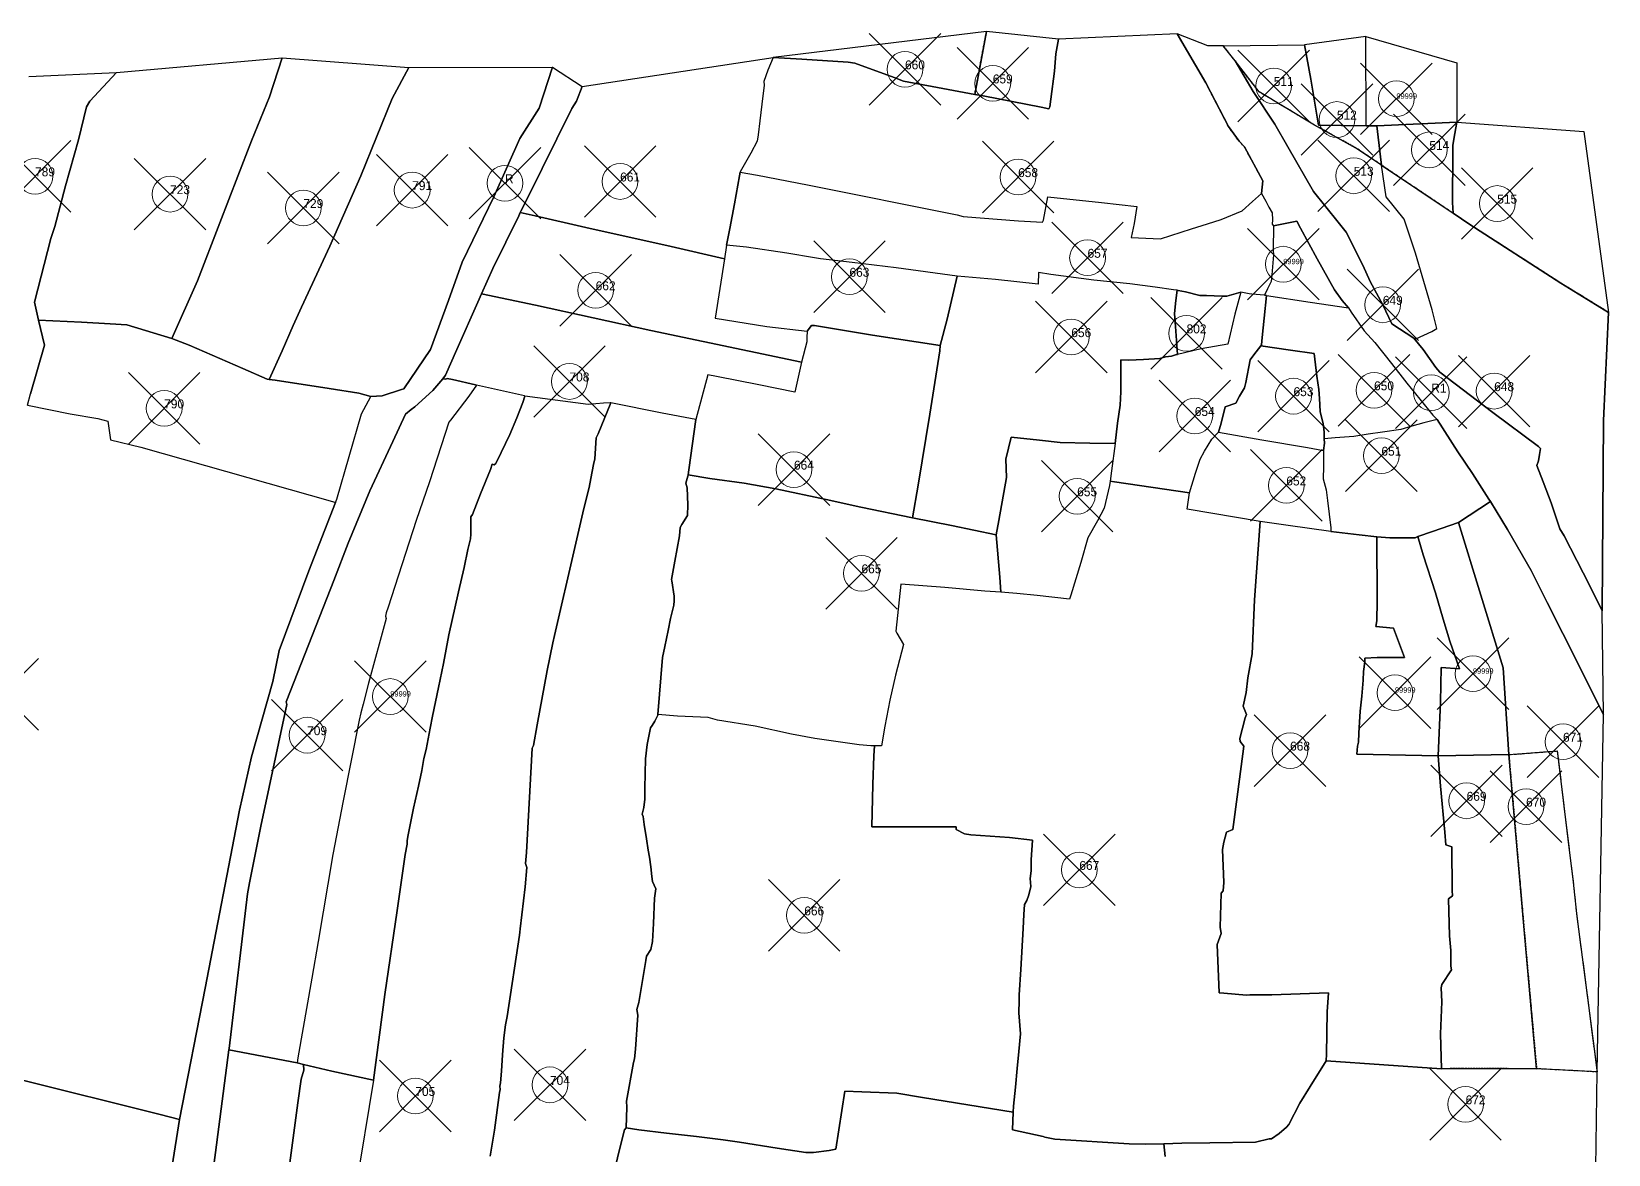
# Model space of a CAD drawing. Header units: millimetres. Extents: x -5 to 3014, y -2191 to 0.
# Drawn here: x 2572.8 to 3013.7, y -314 to 0 of the extents above; entities that cross this region are included whole.
import ezdxf

# ---------------------------------------------------------------- set-up
doc = ezdxf.new("R2010")
doc.units = ezdxf.units.MM
doc.header["$PDMODE"] = 35
doc.header["$PDSIZE"] = 10
doc.linetypes.add('DASHED', pattern=[0.75, 0.5, -0.25])
for name, color, linetype, lineweight in [('Poly_Survey_Bndry', 250, 'Continuous', 30), ('Poly_Village_Bndry', 250, 'Continuous', 30), ('Text_Survey_No', 250, 'Continuous', 0)]:
    doc.layers.add(name, color=color, linetype=linetype, lineweight=lineweight)
doc.styles.get("Standard").update_dxf_attribs({"font": 'SakalBharati.ttf'})

msp = doc.modelspace()

# ---------------------------------------------------------------- linework, layer by layer
at = {"layer": 'Poly_Survey_Bndry'}
for points in [[(2839.78, 0), (2780.12, -7.24), (2788.18, -7.69), (2801.12, -8.58), (2803.02, -8.85), (2814.01, -12.89), (2816.63, -13.91), (2826.11, -15.68), (2836.51, -17.58)], [(2836.51, -17.58), (2838.85, -18), (2855.06, -21.17), (2857.18, -21.6), (2857.54, -21.06), (2857.82, -18.94), (2858.81, -11.1), (2859.21, -6.22), (2859.91, -2.13), (2839.78, 0)], [(2917.09, -41.71), (2911.92, -32.21), (2910.43, -30.69), (2907.44, -26.52), (2901.16, -14.36), (2893.1, -0.61), (2859.91, -2.13), (2859.21, -6.22), (2858.81, -11.1), (2857.82, -18.94), (2857.54, -21.06), (2857.18, -21.6), (2855.06, -21.17), (2838.85, -18), (2836.51, -17.58), (2826.11, -15.68), (2816.63, -13.91), (2814.01, -12.89), (2803.02, -8.85), (2801.12, -8.58), (2788.18, -7.69), (2780.12, -7.24), (2778.69, -10.82), (2777.55, -13.99), (2777.62, -14.96), (2777.02, -20.35), (2776.44, -25.01), (2775.96, -28.87), (2775.69, -30.67), (2773.88, -34.02), (2770.9, -39.18), (2770.88, -39.34), (2775.75, -40.18), (2789.78, -42.85), (2831.6, -51.23), (2833.27, -51.7), (2848.72, -52.93), (2855.45, -53.28), (2855.73, -52.72), (2856.91, -46.19), (2871.94, -47.8), (2881.82, -48.93), (2881.09, -53.67), (2880.22, -57.55), (2888.42, -57.92), (2897.13, -55.14), (2901.62, -53.78), (2905.37, -52.56), (2911.31, -50.09), (2914.17, -47.51), (2916.66, -45.24)], [(2917.09, -41.71), (2916.66, -45.24), (2917.93, -47.43), (2918.74, -49.1), (2919.68, -50.66), (2919.72, -52.63), (2919.63, -53.89), (2920.02, -54.29), (2926.56, -52.98), (2927.59, -54.96), (2932.29, -63.53), (2937.11, -72.25), (2939.23, -75.17), (2940.99, -77.21), (2941.74, -78.47), (2945.35, -83.65), (2948.38, -86.95), (2953, -92.84), (2957.36, -98.29), (2964.59, -107.23), (2965.8, -108.51), (2971.58, -117.48), (2975.64, -123.6), (2980.22, -130.77), (2980.69, -131.43), (2985.48, -139.19), (2992.06, -150.72), (2996.57, -159.59), (3000.97, -168.32), (3012.27, -190.99), (3011.95, -161.97), (3008.4, -154.83), (3001.28, -141), (3000.1, -139.06), (2997.63, -131.74), (2995.41, -125.87), (2993.67, -121.32), (2994.13, -120.03), (2994.39, -118.21), (2994.66, -116.58), (2994.15, -116.05), (2981.38, -106.54), (2966.51, -95.26), (2965.46, -93.89), (2961.88, -88.86), (2959.27, -85.71), (2953.1, -81.76), (2950.59, -76.4), (2947.08, -69.84), (2945.05, -65.35), (2940.35, -56.13), (2938.12, -53.34), (2931.23, -44.7), (2924.04, -32.28), (2920.41, -25.86), (2914.33, -16.79), (2909.28, -8.19), (2906.01, -3.97), (2901.71, -4.03), (2893.1, -0.61), (2901.16, -14.36), (2907.44, -26.52), (2910.43, -30.69), (2911.92, -32.21)], [(2906.01, -3.97), (2928.72, -3.69), (2930.49, -13.27), (2932.64, -26.18), (2939.05, -26.29), (2945.93, -26.36), (2948.9, -26.39), (2949.93, -35.05), (2950.27, -37.39), (2943.1, -32.57), (2931.48, -26.13), (2916.02, -16.88), (2909.28, -8.19)], [(2945.93, -26.36), (2945.86, -1.37), (2928.72, -3.69), (2930.49, -13.27), (2932.64, -26.18), (2939.05, -26.29)], [(2945.86, -1.37), (2971.27, -8.72), (2971.27, -25.31), (2948.9, -26.39), (2945.93, -26.36)], [(2596.53, -11.45), (2642.85, -7.33), (2639.32, -18.27), (2634.3, -30.6), (2630.43, -40.39), (2625.42, -53.51), (2619.22, -69.71), (2612.01, -85.84), (2599.47, -82), (2594.74, -81.76), (2586.73, -81.27), (2574.77, -80.71), (2573.58, -75.66), (2578.22, -57.85), (2579.3, -54.52), (2582.32, -43.1), (2585.9, -30.31), (2588.14, -21.06), (2589.04, -19.45)], [(2642.85, -7.33), (2678.28, -10.04), (2673.64, -18.69), (2664.9, -40.33), (2656.15, -59.96), (2648.28, -77.05), (2645.91, -82.17), (2642.85, -89.28), (2639.2, -97.26), (2638.64, -97.17), (2631.86, -94.23), (2616.9, -87.72), (2612.01, -85.84), (2619.22, -69.71), (2625.42, -53.51), (2630.43, -40.39), (2634.3, -30.6), (2639.32, -18.27)], [(2780.12, -7.24), (2778.69, -10.82), (2777.55, -13.99), (2777.62, -14.96), (2777.02, -20.35), (2776.44, -25.01), (2775.96, -28.87), (2775.69, -30.67), (2773.88, -34.02), (2770.9, -39.18), (2770.88, -39.34), (2770.77, -40.37), (2769.31, -48.19), (2768, -55.08), (2767.11, -59.69), (2766.52, -63.54), (2751.61, -60.09), (2727.74, -54.83), (2713.61, -51.49), (2709.44, -50.59), (2709.61, -50.22), (2711.35, -46.74), (2723.89, -21.49), (2725.17, -19.46), (2726.76, -15.33)], [(2945.05, -65.35), (2947.08, -69.84), (2950.59, -76.4), (2953.1, -81.76), (2959.27, -85.71), (2959.83, -85.93), (2964.33, -83.84), (2965.72, -83.07), (2964.43, -77.77), (2959.75, -61.97), (2956.55, -52.45), (2951.56, -46.19), (2950.27, -37.39), (2943.1, -32.57), (2931.48, -26.13), (2916.02, -16.88), (2909.28, -8.19), (2914.33, -16.79), (2920.41, -25.86), (2924.04, -32.28), (2931.23, -44.7), (2938.12, -53.34), (2940.35, -56.13)], [(2667.66, -102.02), (2664.34, -101.06), (2656.02, -99.78), (2640.91, -97.51), (2639.2, -97.26), (2642.85, -89.28), (2645.91, -82.17), (2648.28, -77.05), (2656.15, -59.96), (2664.9, -40.33), (2673.64, -18.69), (2678.28, -10.04), (2718.48, -9.93), (2714.7, -21.44), (2709.35, -29.89), (2702.04, -46.24), (2693.2, -64.45), (2689.4, -75.24), (2684.33, -88.9), (2676.88, -99.94), (2676.26, -100.05), (2670.8, -101.85)], [(2971.27, -25.31), (2948.9, -26.39), (2949.93, -35.05), (2950.27, -37.39), (2970.23, -50.81), (2970.09, -47.81), (2970.16, -33.68), (2970.14, -31.78), (2970.72, -28.48)], [(2971.27, -25.31), (3006.84, -27.91), (3013.69, -78.51), (3000.36, -70.34), (2974.93, -53.97), (2970.23, -50.81), (2970.09, -47.81), (2970.16, -33.68), (2970.14, -31.78), (2970.72, -28.48)], [(2917.55, -73.71), (2914, -73.39), (2913.25, -73.35), (2910.89, -72.91), (2907.02, -73.96), (2905.63, -73.99), (2901.27, -73.83), (2899.48, -73.81), (2895.41, -72.8), (2893.42, -72.38), (2893.08, -72.34), (2892.09, -72.22), (2886.93, -71.46), (2879.84, -70.58), (2869.79, -69.47), (2857.77, -67.93), (2854.33, -67.35), (2854.22, -70.6), (2842.28, -69.37), (2831.62, -68.37), (2814.52, -66.06), (2802.22, -64.57), (2793.4, -63.54), (2791.7, -63.28), (2783.96, -61.99), (2772.66, -60.27), (2767.11, -59.69), (2768, -55.08), (2769.31, -48.19), (2770.77, -40.37), (2770.88, -39.34), (2775.75, -40.18), (2789.78, -42.85), (2831.6, -51.23), (2833.27, -51.7), (2848.72, -52.93), (2855.45, -53.28), (2855.73, -52.72), (2856.91, -46.19), (2871.94, -47.8), (2881.82, -48.93), (2881.09, -53.67), (2880.22, -57.55), (2888.42, -57.92), (2897.13, -55.14), (2901.62, -53.78), (2905.37, -52.56), (2911.31, -50.09), (2914.17, -47.51), (2916.66, -45.24), (2917.93, -47.43), (2918.74, -49.1), (2919.68, -50.66), (2919.72, -52.63), (2919.63, -53.89), (2920.02, -54.29), (2919.93, -61.15), (2920.07, -62.47), (2919.53, -68.01), (2919.4, -69.93), (2918.37, -71.92)], [(3011.95, -161.97), (3008.4, -154.83), (3001.28, -141), (3000.1, -139.06), (2997.63, -131.74), (2995.41, -125.87), (2993.67, -121.32), (2994.13, -120.03), (2994.39, -118.21), (2994.66, -116.58), (2994.15, -116.05), (2981.38, -106.54), (2966.51, -95.26), (2965.46, -93.89), (2961.88, -88.86), (2959.27, -85.71), (2959.83, -85.93), (2964.33, -83.84), (2965.72, -83.07), (2964.43, -77.77), (2959.75, -61.97), (2956.55, -52.45), (2951.56, -46.19), (2950.27, -37.39), (2970.23, -50.81), (2974.93, -53.97), (3000.36, -70.34), (3013.69, -78.51), (3012.31, -108.75)], [(2766.52, -63.54), (2763.96, -80.11), (2778.36, -82.5), (2789.68, -83.74), (2789.54, -85.56), (2789.52, -86.71), (2788.09, -92.44), (2745.93, -83.56), (2713.73, -76.52), (2698.59, -73.32), (2701.8, -66.24), (2709.01, -51.53), (2709.44, -50.59), (2713.61, -51.49), (2727.74, -54.83), (2751.61, -60.09)], [(2920.02, -54.29), (2919.93, -61.15), (2920.07, -62.47), (2919.53, -68.01), (2919.4, -69.93), (2918.37, -71.92), (2917.55, -73.71), (2918.06, -73.78), (2930.27, -75.63), (2940.99, -77.21), (2939.23, -75.17), (2937.11, -72.25), (2932.29, -63.53), (2927.59, -54.96), (2926.56, -52.98)], [(2826.86, -87.82), (2828.83, -80.43), (2831.62, -68.37), (2814.52, -66.06), (2802.22, -64.57), (2793.4, -63.54), (2791.7, -63.28), (2783.96, -61.99), (2772.66, -60.27), (2767.11, -59.69), (2766.52, -63.54), (2763.96, -80.11), (2778.36, -82.5), (2789.68, -83.74), (2790.83, -82.23), (2791.67, -82.22), (2807.89, -84.93)], [(2842.5, -140.68), (2843.22, -136.73), (2845.41, -124.64), (2845.19, -119.54), (2846.73, -113.43), (2854.63, -114.23), (2860.35, -114.94), (2868.66, -115.08), (2875.81, -115.2), (2876.42, -109.51), (2877.21, -104.48), (2877.34, -100.7), (2877.34, -91.76), (2879.63, -91.87), (2883.66, -91.68), (2888.23, -91.42), (2889.87, -90.96), (2891.53, -90.72), (2892.92, -90.32), (2893.16, -90.26), (2892.64, -82.51), (2892.32, -78.86), (2892.74, -75.19), (2893.08, -72.34), (2892.09, -72.22), (2886.93, -71.46), (2879.84, -70.58), (2869.79, -69.47), (2857.77, -67.93), (2854.33, -67.35), (2854.22, -70.6), (2842.28, -69.37), (2831.62, -68.37), (2828.83, -80.43), (2826.86, -87.82), (2826.71, -89.29), (2823.97, -107), (2820.65, -126.86), (2819.11, -136), (2829.99, -138.07)], [(2734.71, -103.81), (2734.54, -103.77), (2732.66, -103.88), (2728.43, -104.27), (2710.73, -101.9), (2710.58, -101.88), (2697.21, -98.87), (2696.95, -98.82), (2690.53, -97.31), (2689.03, -97.03), (2688.62, -97.15), (2687.78, -97.07), (2688.56, -96.03), (2691.67, -88.9), (2697.53, -75.67), (2698.59, -73.32), (2713.73, -76.52), (2745.93, -83.56), (2788.09, -92.44), (2786.19, -100.87), (2776.09, -98.74), (2764.28, -96.42), (2761.87, -95.95), (2758.56, -108.45), (2749.14, -106.74)], [(2916.51, -87.86), (2916.72, -87.61), (2916.86, -85.51), (2917.39, -80.09), (2918.06, -73.78), (2917.55, -73.71), (2914, -73.39), (2913.25, -73.35), (2910.89, -72.91), (2909.2, -79.04), (2907.3, -87.41), (2899.83, -88.72), (2893.16, -90.26), (2892.92, -90.32), (2891.53, -90.72), (2889.87, -90.96), (2888.23, -91.42), (2883.66, -91.68), (2879.63, -91.87), (2877.34, -91.76), (2877.34, -100.7), (2877.21, -104.48), (2876.42, -109.51), (2875.81, -115.2), (2874.78, -122.84), (2874.36, -125.71), (2875.62, -125.89), (2896.55, -128.94), (2898.2, -123.44), (2899.53, -119.53), (2900.77, -117.3), (2902.82, -113.96), (2904.62, -112.05), (2905.38, -109.45), (2906.56, -104.91), (2909.49, -103.87), (2910.56, -101.95), (2911.91, -99.59), (2912.3, -98.12), (2913.52, -91.78), (2914.53, -90.39)], [(2893.08, -72.34), (2893.42, -72.38), (2895.41, -72.8), (2899.48, -73.81), (2901.27, -73.83), (2905.63, -73.99), (2907.02, -73.96), (2910.89, -72.91), (2909.2, -79.04), (2907.3, -87.41), (2899.83, -88.72), (2893.16, -90.26), (2892.64, -82.51), (2892.32, -78.86), (2892.74, -75.19)], [(2965.8, -108.51), (2962.08, -109.39), (2958.7, -110.3), (2955.66, -111.28), (2950.52, -111.98), (2946.54, -112.61), (2942.5, -113.21), (2937.28, -113.61), (2934.23, -113.87), (2934.18, -111.99), (2933.93, -109.54), (2933.42, -107.81), (2933.05, -106.21), (2932.87, -102.64), (2932.73, -100.04), (2932.12, -96.31), (2931.4, -89.97), (2924.81, -89.06), (2916.51, -87.86), (2916.72, -87.61), (2916.86, -85.51), (2917.39, -80.09), (2918.06, -73.78), (2930.27, -75.63), (2940.99, -77.21), (2941.74, -78.47), (2945.35, -83.65), (2948.38, -86.95), (2953, -92.84), (2957.36, -98.29), (2964.59, -107.23)], [(2819.11, -136), (2820.65, -126.86), (2823.97, -107), (2826.71, -89.29), (2826.86, -87.82), (2807.89, -84.93), (2791.67, -82.22), (2790.83, -82.23), (2789.68, -83.74), (2789.54, -85.56), (2789.52, -86.71), (2788.09, -92.44), (2786.19, -100.87), (2776.09, -98.74), (2764.28, -96.42), (2761.87, -95.95), (2758.56, -108.45), (2756.55, -122.5), (2756.37, -123.91), (2762.43, -124.96), (2772.03, -126.26), (2780.87, -127.86), (2794.94, -130.8), (2804.67, -132.96)], [(2934.23, -113.87), (2934.18, -111.99), (2933.93, -109.54), (2933.42, -107.81), (2933.05, -106.21), (2932.87, -102.64), (2932.73, -100.04), (2932.12, -96.31), (2931.4, -89.97), (2924.81, -89.06), (2916.51, -87.86), (2914.53, -90.39), (2913.52, -91.78), (2912.3, -98.12), (2911.91, -99.59), (2910.56, -101.95), (2909.49, -103.87), (2906.56, -104.91), (2905.38, -109.45), (2904.62, -112.05), (2916.81, -114.13), (2929.52, -116.28), (2934, -117.13), (2934.26, -115.05)], [(2697.21, -98.87), (2695.03, -101.97), (2689.89, -108.69), (2689.49, -109.23), (2684.03, -125.88), (2680.34, -136.72), (2674.39, -155.17), (2672.53, -160.94), (2671.93, -162.55), (2671.74, -163.43), (2671.97, -164.14), (2667.04, -182.19), (2665.47, -188.04), (2664.88, -190.51), (2664.38, -192.52), (2659.91, -215.09), (2657.07, -230.1), (2652.91, -254.42), (2651.16, -264.69), (2647.26, -286.96), (2647.01, -288.34), (2627.99, -284.71), (2628.04, -284.35), (2633.15, -241.13), (2633.69, -238.03), (2636.89, -222.16), (2644.19, -188.13), (2643.94, -187.37), (2648.24, -176.49), (2657.31, -153.51), (2661.29, -143.03), (2667.33, -128.44), (2673.77, -114.61), (2677.31, -106.94), (2678.95, -105.66), (2679.96, -104.92), (2684.95, -100.38), (2687.78, -97.07), (2688.62, -97.15), (2689.03, -97.03), (2690.53, -97.31), (2696.95, -98.82)], [(2648.82, -288.77), (2656.72, -290.65), (2668.41, -293.2), (2671.59, -269.2), (2674.97, -245.73), (2677.25, -230.13), (2677.77, -227.23), (2677.8, -226.13), (2678.13, -224.62), (2679.54, -217.15), (2681, -211.01), (2681.89, -206.59), (2682.46, -203.29), (2683.13, -200.7), (2684.24, -194.78), (2684.92, -191.37), (2686.59, -183.39), (2687.96, -176.69), (2689.48, -168.63), (2692.17, -156.61), (2693.74, -149.82), (2694.79, -144.77), (2695.51, -141.87), (2695.62, -140.56), (2695.61, -135.69), (2696.11, -135.02), (2698.34, -129.28), (2701.09, -122.44), (2701.54, -120.97), (2702.1, -121.15), (2702.61, -120.76), (2704.11, -117.65), (2706.51, -112.69), (2708.44, -107.96), (2710.11, -103.76), (2710.73, -101.9), (2710.58, -101.88), (2697.21, -98.87), (2695.03, -101.97), (2689.89, -108.69), (2689.49, -109.23), (2684.03, -125.88), (2680.34, -136.72), (2674.39, -155.17), (2672.53, -160.94), (2671.93, -162.55), (2671.74, -163.43), (2671.97, -164.14), (2667.04, -182.19), (2665.47, -188.04), (2664.88, -190.51), (2664.38, -192.52), (2659.91, -215.09), (2657.07, -230.1), (2652.91, -254.42), (2651.16, -264.69), (2647.26, -286.96), (2647.01, -288.34)], [(2934.23, -113.87), (2934.26, -115.05), (2934, -117.13), (2934.05, -121.62), (2933.95, -125.02), (2934.72, -128.11), (2935.13, -131.11), (2936.03, -138.78), (2936.11, -139.77), (2944, -140.7), (2948.92, -141.31), (2952.6, -141.53), (2959.68, -141.55), (2960.43, -141.2), (2964.47, -139.81), (2971.77, -137.28), (2980.69, -131.43), (2980.22, -130.77), (2975.64, -123.6), (2971.58, -117.48), (2965.8, -108.51), (2962.08, -109.39), (2958.7, -110.3), (2955.66, -111.28), (2950.52, -111.98), (2946.54, -112.61), (2942.5, -113.21), (2937.28, -113.61)], [(2842.5, -140.68), (2843.22, -136.73), (2845.41, -124.64), (2845.19, -119.54), (2846.73, -113.43), (2854.63, -114.23), (2860.35, -114.94), (2868.66, -115.08), (2875.81, -115.2), (2874.78, -122.84), (2874.36, -125.71), (2874.19, -126.95), (2872.71, -133.3), (2870.79, -136.79), (2868.17, -141.55), (2866.16, -148.48), (2863.4, -157.61), (2863.03, -158.69), (2853.93, -157.69), (2848.31, -157.15), (2843.81, -156.78), (2843.56, -152.53)], [(2904.62, -112.05), (2916.81, -114.13), (2929.52, -116.28), (2934, -117.13), (2934.05, -121.62), (2933.95, -125.02), (2934.72, -128.11), (2935.13, -131.11), (2936.03, -138.78), (2936.11, -139.77), (2924.14, -138.06), (2916.33, -136.95), (2895.93, -133.51), (2896.55, -128.94), (2898.2, -123.44), (2899.53, -119.53), (2900.77, -117.3), (2902.82, -113.96)], [(2819.11, -136), (2829.99, -138.07), (2842.5, -140.68), (2843.56, -152.53), (2843.81, -156.78), (2839.31, -156.42), (2828.11, -155.45), (2815.8, -154.48), (2814.44, -167.62), (2814.72, -168.24), (2816.57, -171.34), (2814.32, -179.91), (2812.8, -186.97), (2811.35, -194.22), (2810.42, -199.71), (2808.52, -199.69), (2807.47, -199.67), (2804.2, -199.39), (2791.76, -197.66), (2785.23, -196.42), (2775.08, -194.17), (2764.59, -192.49), (2761.99, -191.83), (2753.39, -191.4), (2747.94, -190.99), (2749.16, -175.05), (2749.83, -171.9), (2750.76, -167.46), (2751.48, -164.07), (2752.39, -160.4), (2752.5, -159.14), (2752.42, -157.88), (2751.84, -153.58), (2751.69, -153.18), (2752.62, -148.06), (2753.96, -140.98), (2754.13, -138.66), (2754.62, -137.84), (2756.15, -135.29), (2756.3, -132.32), (2756.1, -127.56), (2755.71, -126.24), (2756.31, -124.35), (2756.37, -123.91), (2762.43, -124.96), (2772.03, -126.26), (2780.87, -127.86), (2794.94, -130.8), (2804.67, -132.96)], [(2889.34, -310.95), (2894.44, -310.81), (2902.24, -310.71), (2915.03, -310.49), (2918.85, -309.56), (2919.46, -309.56), (2921.58, -308.1), (2923.7, -306.31), (2924.32, -305.59), (2927.43, -299.57), (2930.33, -294.92), (2934.73, -287.78), (2934.87, -285.91), (2935.07, -274.11), (2935.41, -268.74), (2919.58, -269.35), (2913.39, -269.35), (2912.48, -269.46), (2906.15, -268.83), (2904.85, -268.78), (2904.3, -255.23), (2905.38, -252.15), (2905.12, -250.44), (2905.44, -240.93), (2905.99, -240.24), (2906.18, -237.92), (2905.75, -228.7), (2906.18, -226.6), (2906.91, -223.88), (2908.7, -223.12), (2910.02, -212.55), (2911.71, -199.77), (2910.69, -198.54), (2910.59, -197.69), (2912.09, -191.85), (2912.51, -190.94), (2911.52, -188.66), (2912.36, -184.81), (2912.88, -180.72), (2914.09, -173.97), (2914.74, -158.89), (2916.33, -136.95), (2895.93, -133.51), (2896.55, -128.94), (2875.62, -125.89), (2874.36, -125.71), (2874.19, -126.95), (2872.71, -133.3), (2870.79, -136.79), (2868.17, -141.55), (2866.16, -148.48), (2863.4, -157.61), (2863.03, -158.69), (2853.93, -157.69), (2848.31, -157.15), (2843.81, -156.78), (2839.31, -156.42), (2828.11, -155.45), (2815.8, -154.48), (2814.44, -167.62), (2814.72, -168.24), (2816.57, -171.34), (2814.32, -179.91), (2812.8, -186.97), (2811.35, -194.22), (2810.42, -199.71), (2808.52, -199.69), (2808.33, -202.47), (2808.03, -210.52), (2807.74, -222.39), (2822.33, -222.37), (2831.34, -222.36), (2831.3, -223.14), (2833.68, -224.35), (2835.39, -224.57), (2846.25, -225.33), (2852.65, -226.04), (2852.27, -231.58), (2852.27, -234.61), (2851.99, -236.76), (2852.17, -239.06), (2851.61, -241.39), (2851.06, -242.95), (2850.38, -244.07), (2850.25, -246.84), (2850.01, -250.81), (2849.41, -262.25), (2848.91, -269.36), (2848.95, -270.87), (2848.82, -274.32), (2849.26, -280.24), (2848.83, -285.14), (2848.36, -289.91), (2847.89, -295.15), (2847.32, -300.42), (2847.27, -302.09), (2847.05, -307.03), (2855.63, -308.95), (2856.11, -309.11), (2858.94, -309.7), (2879.66, -310.97), (2884.23, -311.08)], [(2980.69, -131.43), (2971.77, -137.28), (2984.27, -177.88), (2985.85, -202.17), (2999.37, -201.13), (3002.73, -228.9), (3003.75, -236.98), (3004.84, -247.38), (3007.85, -270.16), (3010.49, -290.87), (3012.27, -190.99), (3000.97, -168.32), (2996.57, -159.59), (2992.06, -150.72), (2985.48, -139.19)], [(2967, -290.01), (2966.69, -280.24), (2967.07, -271.29), (2966.96, -267.34), (2967.12, -266.4), (2969.77, -262.35), (2969.61, -261.34), (2969.59, -256.92), (2969.22, -252.8), (2968.95, -242.47), (2970.1, -241.6), (2970.01, -240.19), (2969.86, -227.98), (2968.25, -227.36), (2967.94, -223.81), (2966.76, -211.02), (2966.1, -202.48), (2943.37, -202.01), (2943.49, -199.81), (2943.8, -198.65), (2943.94, -196.12), (2944.29, -189.99), (2944.7, -185.83), (2945.08, -181.34), (2945.19, -178.93), (2945.59, -176.19), (2945.55, -175.23), (2948.99, -175.04), (2956.7, -175.02), (2953.55, -166.85), (2948.66, -166.34), (2948.91, -164.74), (2949.06, -159.26), (2948.92, -141.31), (2944, -140.7), (2936.11, -139.77), (2924.14, -138.06), (2916.33, -136.95), (2914.74, -158.89), (2914.09, -173.97), (2912.88, -180.72), (2912.36, -184.81), (2911.52, -188.66), (2912.51, -190.94), (2912.09, -191.85), (2910.59, -197.69), (2910.69, -198.54), (2911.71, -199.77), (2910.02, -212.55), (2908.7, -223.12), (2906.91, -223.88), (2906.18, -226.6), (2905.75, -228.7), (2906.18, -237.92), (2905.99, -240.24), (2905.44, -240.93), (2905.12, -250.44), (2905.38, -252.15), (2904.3, -255.23), (2904.85, -268.78), (2906.15, -268.83), (2912.48, -269.46), (2913.39, -269.35), (2919.58, -269.35), (2935.41, -268.74), (2935.07, -274.11), (2934.87, -285.91), (2934.73, -287.78)], [(2985.85, -202.17), (2984.27, -177.88), (2971.77, -137.28), (2964.47, -139.81), (2960.43, -141.2), (2961.84, -146.29), (2965.3, -156.95), (2967.45, -164.3), (2969.31, -170.42), (2972.03, -178.2), (2966.95, -177.81), (2966.72, -187.48), (2966.1, -202.48)], [(2948.92, -141.31), (2949.06, -159.26), (2948.91, -164.74), (2948.66, -166.34), (2953.55, -166.85), (2956.7, -175.02), (2948.99, -175.04), (2945.55, -175.23), (2945.59, -176.19), (2945.19, -178.93), (2945.08, -181.34), (2944.7, -185.83), (2944.29, -189.99), (2943.94, -196.12), (2943.8, -198.65), (2943.49, -199.81), (2943.37, -202.01), (2966.1, -202.48), (2966.72, -187.48), (2966.95, -177.81), (2972.03, -178.2), (2969.31, -170.42), (2967.45, -164.3), (2965.3, -156.95), (2961.84, -146.29), (2960.43, -141.2), (2959.68, -141.55), (2952.6, -141.53)], [(2847.27, -302.09), (2847.32, -300.42), (2847.89, -295.15), (2848.36, -289.91), (2848.83, -285.14), (2849.26, -280.24), (2848.82, -274.32), (2848.95, -270.87), (2848.91, -269.36), (2849.41, -262.25), (2850.01, -250.81), (2850.25, -246.84), (2850.38, -244.07), (2851.06, -242.95), (2851.61, -241.39), (2852.17, -239.06), (2851.99, -236.76), (2852.27, -234.61), (2852.27, -231.58), (2852.65, -226.04), (2846.25, -225.33), (2835.39, -224.57), (2833.68, -224.35), (2831.3, -223.14), (2831.34, -222.36), (2822.33, -222.37), (2807.74, -222.39), (2808.03, -210.52), (2808.33, -202.47), (2808.52, -199.69), (2807.47, -199.67), (2804.2, -199.39), (2791.76, -197.66), (2785.23, -196.42), (2775.08, -194.17), (2764.59, -192.49), (2761.99, -191.83), (2753.39, -191.4), (2747.94, -190.99), (2747.94, -191.1), (2747.05, -192.77), (2746.33, -194.04), (2745.85, -194.71), (2744.94, -199.33), (2744.42, -203.3), (2744.29, -211.52), (2744.23, -214.64), (2744, -216.93), (2743.48, -218.82), (2743.78, -219.47), (2744.08, -221.68), (2744.7, -225.68), (2745.22, -228.92), (2745.55, -230.79), (2745.94, -233.53), (2746.26, -236.25), (2746.37, -237.68), (2747.29, -239.67), (2746.98, -242.34), (2746.69, -249.34), (2746.44, -254.43), (2745.93, -256.67), (2744.71, -258.52), (2744.51, -259.72), (2743.43, -266.42), (2742.57, -271.43), (2742.04, -273.46), (2742.26, -275.05), (2741.65, -284.52), (2741.35, -287.26), (2741.06, -288.28), (2739.17, -299.08), (2739.21, -300.74), (2739.02, -306.47), (2742.54, -307.04), (2750.35, -308), (2758.71, -308.9), (2766.16, -309.82), (2770.73, -310.52), (2781.26, -312.16), (2789.31, -313.43), (2791.43, -313.36), (2795.78, -312.87), (2797.64, -312.5), (2800.17, -296.24), (2804.98, -296.41), (2814.7, -296.78), (2821.91, -298.05), (2834.59, -300.08)], [(2967, -290.01), (2972.95, -289.89), (2993.61, -290.01), (2990.32, -253.29), (2985.85, -202.17), (2966.1, -202.48), (2966.76, -211.02), (2967.94, -223.81), (2968.25, -227.36), (2969.86, -227.98), (2970.01, -240.19), (2970.1, -241.6), (2968.95, -242.47), (2969.22, -252.8), (2969.59, -256.92), (2969.61, -261.34), (2969.77, -262.35), (2967.12, -266.4), (2966.96, -267.34), (2967.07, -271.29), (2966.69, -280.24)], [(2985.85, -202.17), (2999.37, -201.13), (3002.73, -228.9), (3003.75, -236.98), (3004.84, -247.38), (3007.85, -270.16), (3010.49, -290.87), (2994, -290.01), (2993.61, -290.01), (2990.32, -253.29)], [(2647.01, -288.34), (2648.82, -288.77), (2648.88, -290.35), (2648.2, -292.87), (2647.27, -299.51), (2630.78, -423.42), (2628.31, -450.06), (2627.21, -484.49), (2627.03, -490.2), (2626.87, -492.73), (2628.75, -515.97), (2629.92, -531.27), (2617.16, -546.64), (2608.5, -537.27), (2606.06, -533.86), (2595.04, -515.66), (2596.29, -505.95), (2600.92, -470.03), (2604.58, -441.6), (2615.92, -368.18), (2621.31, -335.35), (2624.18, -313.44), (2627.99, -284.71)], [(2581.14, -546.3), (2538.49, -536.56), (2541.29, -518.02), (2552.8, -445.21), (2540.01, -442.01), (2550.34, -389.58), (2569.11, -292.88), (2608.73, -302.82), (2614.13, -304.16), (2601.53, -383.7), (2596.18, -420.81), (2595.39, -428.45), (2592.12, -456.93), (2589.77, -479.03), (2586.15, -498.57), (2584.81, -506.86), (2579.41, -527.88), (2579.82, -530.98)]]:
    msp.add_lwpolyline(points, close=True, dxfattribs=at)
at = {"layer": 'Poly_Survey_Bndry', "linetype": 'DASHED'}
for points in [[(2836.51, -17.58), (2839.78, 0)], [(2917.09, -41.71), (2911.92, -32.21), (2910.43, -30.69), (2907.44, -26.52), (2901.16, -14.36), (2893.1, -0.61)], [(2909.28, -8.19), (2906.01, -3.97)], [(2950.27, -37.39), (2943.1, -32.57), (2931.48, -26.13), (2916.02, -16.88), (2909.28, -8.19)], [(2970.23, -50.81), (2950.27, -37.39)], [(3013.69, -78.51), (3000.36, -70.34), (2974.93, -53.97), (2970.23, -50.81)], [(2985.85, -202.17), (2999.37, -201.13), (3002.73, -228.9), (3003.75, -236.98), (3004.84, -247.38), (3007.85, -270.16), (3010.49, -290.87)], [(2985.85, -202.17), (2990.32, -253.29), (2993.61, -290.01)], [(2993.61, -290.01), (2972.95, -289.89), (2967, -290.01)], [(3010.49, -290.87), (2994, -290.01), (2993.61, -290.01)]]:
    msp.add_lwpolyline(points, dxfattribs=at)
at = {"layer": 'Poly_Survey_Bndry'}
for points in [[(2836.51, -17.58), (2838.85, -18), (2855.06, -21.17), (2857.18, -21.6), (2857.54, -21.06), (2857.82, -18.94), (2858.81, -11.1), (2859.21, -6.22), (2859.91, -2.13)], [(2945.93, -26.36), (2939.05, -26.29), (2932.64, -26.18), (2930.49, -13.27), (2928.72, -3.69)], [(2945.93, -26.36), (2945.86, -1.37)], [(2612.01, -85.84), (2619.22, -69.71), (2625.42, -53.51), (2630.43, -40.39), (2634.3, -30.6), (2639.32, -18.27), (2642.85, -7.33)], [(2780.12, -7.24), (2778.69, -10.82), (2777.55, -13.99), (2777.62, -14.96), (2777.02, -20.35), (2776.44, -25.01), (2775.96, -28.87), (2775.69, -30.67), (2773.88, -34.02), (2770.9, -39.18), (2770.88, -39.34)], [(2780.12, -7.24), (2788.18, -7.69), (2801.12, -8.58), (2803.02, -8.85), (2814.01, -12.89), (2816.63, -13.91), (2826.11, -15.68), (2836.51, -17.58)], [(2571.98, -12.53), (2596.53, -11.45), (2589.04, -19.45), (2588.14, -21.06), (2585.9, -30.31), (2582.32, -43.1), (2579.3, -54.52), (2578.22, -57.85), (2573.58, -75.66), (2574.77, -80.71), (2576.4, -87.67), (2572.52, -101.3)], [(2574.77, -80.71), (2573.58, -75.66), (2578.22, -57.85), (2579.3, -54.52), (2582.32, -43.1), (2585.9, -30.31), (2588.14, -21.06), (2589.04, -19.45), (2596.53, -11.45)], [(2601.53, -383.7), (2614.13, -304.16), (2621.31, -267.43), (2630.97, -217.69), (2634.32, -202.75), (2640.27, -181.68), (2642.05, -173.02), (2650.33, -150.81), (2657.78, -131.7), (2658.14, -130.77), (2665.07, -106.9), (2667.66, -102.02), (2670.8, -101.85), (2676.26, -100.05), (2676.88, -99.94), (2684.33, -88.9), (2689.4, -75.24), (2693.2, -64.45), (2702.04, -46.24), (2709.35, -29.89), (2714.7, -21.44), (2718.48, -9.93), (2726.76, -15.33), (2725.17, -19.46), (2723.89, -21.49), (2711.35, -46.74), (2709.61, -50.22), (2709.44, -50.59), (2709.01, -51.53), (2701.8, -66.24), (2698.59, -73.32), (2697.53, -75.67), (2691.67, -88.9), (2688.56, -96.03), (2687.78, -97.07), (2684.95, -100.38), (2679.96, -104.92), (2678.95, -105.66), (2677.31, -106.94), (2673.77, -114.61), (2667.33, -128.44), (2661.29, -143.03), (2657.31, -153.51), (2648.24, -176.49), (2643.94, -187.37), (2644.19, -188.13), (2636.89, -222.16), (2633.69, -238.03), (2633.15, -241.13), (2628.04, -284.35), (2627.99, -284.71), (2624.18, -313.44), (2621.31, -335.35)], [(2639.2, -97.26), (2642.85, -89.28), (2645.91, -82.17), (2648.28, -77.05), (2656.15, -59.96), (2664.9, -40.33), (2673.64, -18.69), (2678.28, -10.04)], [(2667.66, -102.02), (2670.8, -101.85), (2676.26, -100.05), (2676.88, -99.94), (2684.33, -88.9), (2689.4, -75.24), (2693.2, -64.45), (2702.04, -46.24), (2709.35, -29.89), (2714.7, -21.44), (2718.48, -9.93)], [(2726.76, -15.33), (2725.17, -19.46), (2723.89, -21.49), (2711.35, -46.74), (2709.61, -50.22), (2709.44, -50.59)], [(2948.9, -26.39), (2945.93, -26.36)], [(2948.9, -26.39), (2971.27, -25.31)], [(2950.27, -37.39), (2949.93, -35.05), (2948.9, -26.39)], [(2971.27, -25.31), (2970.72, -28.48), (2970.14, -31.78), (2970.16, -33.68), (2970.09, -47.81), (2970.23, -50.81)], [(2770.88, -39.34), (2770.77, -40.37), (2769.31, -48.19), (2768, -55.08), (2767.11, -59.69)], [(2770.88, -39.34), (2775.75, -40.18), (2789.78, -42.85), (2831.6, -51.23), (2833.27, -51.7), (2848.72, -52.93), (2855.45, -53.28), (2855.73, -52.72), (2856.91, -46.19), (2871.94, -47.8), (2881.82, -48.93), (2881.09, -53.67), (2880.22, -57.55), (2888.42, -57.92), (2897.13, -55.14), (2901.62, -53.78), (2905.37, -52.56), (2911.31, -50.09), (2914.17, -47.51), (2916.66, -45.24)], [(2959.27, -85.71), (2959.83, -85.93), (2964.33, -83.84), (2965.72, -83.07), (2964.43, -77.77), (2959.75, -61.97), (2956.55, -52.45), (2951.56, -46.19), (2950.27, -37.39)], [(2916.66, -45.24), (2917.09, -41.71)], [(2916.66, -45.24), (2917.93, -47.43), (2918.74, -49.1), (2919.68, -50.66), (2919.72, -52.63), (2919.63, -53.89), (2920.02, -54.29)], [(2709.44, -50.59), (2709.01, -51.53), (2701.8, -66.24), (2698.59, -73.32)], [(2709.44, -50.59), (2713.61, -51.49), (2727.74, -54.83), (2751.61, -60.09), (2766.52, -63.54)], [(2920.02, -54.29), (2919.93, -61.15), (2920.07, -62.47), (2919.53, -68.01), (2919.4, -69.93), (2918.37, -71.92), (2917.55, -73.71)], [(2940.99, -77.21), (2939.23, -75.17), (2937.11, -72.25), (2932.29, -63.53), (2927.59, -54.96), (2926.56, -52.98), (2920.02, -54.29)], [(2767.11, -59.69), (2766.52, -63.54)], [(2831.62, -68.37), (2814.52, -66.06), (2802.22, -64.57), (2793.4, -63.54), (2791.7, -63.28), (2783.96, -61.99), (2772.66, -60.27), (2767.11, -59.69)], [(2766.52, -63.54), (2763.96, -80.11), (2778.36, -82.5), (2789.68, -83.74)], [(2945.05, -65.35), (2947.08, -69.84), (2950.59, -76.4), (2953.1, -81.76), (2959.27, -85.71)], [(2831.62, -68.37), (2828.83, -80.43), (2826.86, -87.82)], [(2893.08, -72.34), (2892.09, -72.22), (2886.93, -71.46), (2879.84, -70.58), (2869.79, -69.47), (2857.77, -67.93), (2854.33, -67.35), (2854.22, -70.6), (2842.28, -69.37), (2831.62, -68.37)], [(2698.59, -73.32), (2697.53, -75.67), (2691.67, -88.9), (2688.56, -96.03), (2687.78, -97.07)], [(2698.59, -73.32), (2713.73, -76.52), (2745.93, -83.56), (2788.09, -92.44)], [(2893.08, -72.34), (2892.74, -75.19), (2892.32, -78.86), (2892.64, -82.51), (2893.16, -90.26)], [(2910.89, -72.91), (2907.02, -73.96), (2905.63, -73.99), (2901.27, -73.83), (2899.48, -73.81), (2895.41, -72.8), (2893.42, -72.38), (2893.08, -72.34)], [(2910.89, -72.91), (2909.2, -79.04), (2907.3, -87.41), (2899.83, -88.72), (2893.16, -90.26)], [(2917.55, -73.71), (2914, -73.39), (2913.25, -73.35), (2910.89, -72.91)], [(2918.06, -73.78), (2917.39, -80.09), (2916.86, -85.51), (2916.72, -87.61), (2916.51, -87.86)], [(2917.55, -73.71), (2918.06, -73.78)], [(2918.06, -73.78), (2930.27, -75.63)], [(2930.27, -75.63), (2940.99, -77.21)], [(2940.99, -77.21), (2941.74, -78.47), (2945.35, -83.65), (2948.38, -86.95), (2953, -92.84), (2957.36, -98.29), (2964.59, -107.23), (2965.8, -108.51)], [(2571.64, -104.49), (2572.52, -101.3), (2576.4, -87.67), (2574.77, -80.71)], [(2571.64, -104.49), (2583.6, -106.85), (2591.35, -108.18), (2594.08, -108.94), (2594.85, -114.17), (2603.37, -116.21), (2656.89, -131.36), (2657.78, -131.7), (2658.14, -130.77), (2665.07, -106.9), (2667.66, -102.02), (2664.34, -101.06), (2656.02, -99.78), (2640.91, -97.51), (2639.2, -97.26), (2638.64, -97.17), (2631.86, -94.23), (2616.9, -87.72), (2612.01, -85.84), (2599.47, -82), (2594.74, -81.76), (2586.73, -81.27), (2574.77, -80.71), (2576.4, -87.67), (2572.52, -101.3)], [(2574.77, -80.71), (2586.73, -81.27), (2594.74, -81.76), (2599.47, -82), (2612.01, -85.84)], [(2789.68, -83.74), (2789.54, -85.56), (2789.52, -86.71), (2788.09, -92.44)], [(2826.86, -87.82), (2807.89, -84.93), (2791.67, -82.22), (2790.83, -82.23), (2789.68, -83.74)], [(2612.01, -85.84), (2616.9, -87.72), (2631.86, -94.23), (2638.64, -97.17), (2639.2, -97.26)], [(2826.86, -87.82), (2826.71, -89.29), (2823.97, -107), (2820.65, -126.86), (2819.11, -136)], [(2916.51, -87.86), (2914.53, -90.39), (2913.52, -91.78), (2912.3, -98.12), (2911.91, -99.59), (2910.56, -101.95), (2909.49, -103.87), (2906.56, -104.91), (2905.38, -109.45), (2904.62, -112.05)], [(2916.51, -87.86), (2924.81, -89.06), (2931.4, -89.97), (2932.12, -96.31), (2932.73, -100.04), (2932.87, -102.64), (2933.05, -106.21), (2933.42, -107.81), (2933.93, -109.54), (2934.18, -111.99), (2934.23, -113.87)], [(2959.27, -85.71), (2961.88, -88.86), (2965.46, -93.89), (2966.51, -95.26), (2981.38, -106.54), (2994.15, -116.05), (2994.66, -116.58), (2994.39, -118.21), (2994.13, -120.03), (2993.67, -121.32), (2995.41, -125.87), (2997.63, -131.74), (3000.1, -139.06), (3001.28, -141), (3008.4, -154.83), (3011.95, -161.97)], [(2788.09, -92.44), (2786.19, -100.87), (2776.09, -98.74), (2764.28, -96.42), (2761.87, -95.95), (2758.56, -108.45)], [(2893.16, -90.26), (2892.92, -90.32), (2891.53, -90.72), (2889.87, -90.96), (2888.23, -91.42), (2883.66, -91.68), (2879.63, -91.87), (2877.34, -91.76), (2877.34, -100.7), (2877.21, -104.48), (2876.42, -109.51), (2875.81, -115.2)], [(2687.78, -97.07), (2684.95, -100.38), (2679.96, -104.92), (2678.95, -105.66), (2677.31, -106.94), (2673.77, -114.61), (2667.33, -128.44), (2661.29, -143.03), (2657.31, -153.51), (2648.24, -176.49), (2643.94, -187.37), (2644.19, -188.13), (2636.89, -222.16), (2633.69, -238.03), (2633.15, -241.13), (2628.04, -284.35), (2627.99, -284.71)], [(2639.2, -97.26), (2640.91, -97.51), (2656.02, -99.78), (2664.34, -101.06), (2667.66, -102.02)], [(2697.21, -98.87), (2695.03, -101.97), (2689.89, -108.69), (2689.49, -109.23), (2684.03, -125.88), (2680.34, -136.72), (2674.39, -155.17), (2672.53, -160.94), (2671.93, -162.55), (2671.74, -163.43), (2671.97, -164.14), (2667.04, -182.19), (2665.47, -188.04)], [(2697.21, -98.87), (2696.95, -98.82), (2690.53, -97.31), (2689.03, -97.03), (2688.62, -97.15), (2687.78, -97.07)], [(2710.73, -101.9), (2710.58, -101.88), (2697.21, -98.87)], [(2571.64, -104.49), (2583.6, -106.85), (2591.35, -108.18), (2594.08, -108.94), (2594.85, -114.17), (2603.37, -116.21), (2656.89, -131.36), (2657.78, -131.7), (2650.33, -150.81), (2642.05, -173.02), (2640.27, -181.68), (2634.32, -202.75), (2630.97, -217.69), (2621.31, -267.43), (2614.13, -304.16), (2608.73, -302.82), (2569.11, -292.88)], [(2571.64, -104.49), (2583.6, -106.85), (2591.35, -108.18), (2594.08, -108.94), (2594.85, -114.17), (2603.37, -116.21), (2656.89, -131.36), (2657.78, -131.7)], [(2657.78, -131.7), (2658.14, -130.77), (2665.07, -106.9), (2667.66, -102.02)], [(2701.06, -314.46), (2702.21, -307.19), (2703.67, -296.65), (2703.8, -295.81), (2703.7, -294.85), (2703.9, -293.97), (2704.17, -290.66), (2704.49, -286.12), (2704.81, -281.38), (2705.32, -277.73), (2705.75, -275.35), (2709.24, -252.66), (2709.34, -251.76), (2709.36, -250.9), (2710.76, -239.09), (2711.26, -233.75), (2710.9, -232.61), (2711.14, -229.52), (2712.77, -200.35), (2713.1, -199.59), (2714.18, -193.83), (2716.91, -178.64), (2718.56, -170.89), (2718.96, -168.9), (2724.66, -144.22), (2727.22, -133.37), (2728.66, -127.45), (2729.2, -124.93), (2729.89, -121.06), (2730.25, -119.47), (2730.64, -113.58), (2731.23, -112.44), (2734.71, -103.81), (2734.54, -103.77), (2732.66, -103.88), (2728.43, -104.27), (2710.73, -101.9), (2710.11, -103.76), (2708.44, -107.96), (2706.51, -112.69), (2704.11, -117.65), (2702.61, -120.76), (2702.1, -121.15), (2701.54, -120.97), (2701.09, -122.44), (2698.34, -129.28), (2696.11, -135.02), (2695.61, -135.69), (2695.62, -140.56), (2695.51, -141.87), (2694.79, -144.77), (2693.74, -149.82), (2692.17, -156.61), (2689.48, -168.63), (2687.96, -176.69), (2686.59, -183.39), (2684.92, -191.37), (2684.24, -194.78), (2683.13, -200.7), (2682.46, -203.29), (2681.89, -206.59), (2681, -211.01), (2679.54, -217.15), (2678.13, -224.62), (2677.8, -226.13), (2677.77, -227.23), (2677.25, -230.13), (2674.97, -245.73), (2671.59, -269.2), (2668.41, -293.2), (2663.41, -323.17)], [(2710.73, -101.9), (2710.11, -103.76), (2708.44, -107.96), (2706.51, -112.69), (2704.11, -117.65), (2702.61, -120.76), (2702.1, -121.15), (2701.54, -120.97), (2701.09, -122.44), (2698.34, -129.28), (2696.11, -135.02), (2695.61, -135.69), (2695.62, -140.56), (2695.51, -141.87), (2694.79, -144.77), (2693.74, -149.82), (2692.17, -156.61), (2689.48, -168.63), (2687.96, -176.69), (2686.59, -183.39), (2684.92, -191.37), (2684.24, -194.78), (2683.13, -200.7), (2682.46, -203.29), (2681.89, -206.59), (2681, -211.01), (2679.54, -217.15), (2678.13, -224.62), (2677.8, -226.13), (2677.77, -227.23), (2677.25, -230.13), (2674.97, -245.73), (2671.59, -269.2), (2668.41, -293.2)], [(2735.01, -321.8), (2736.94, -313.71), (2738.54, -307.04), (2739.02, -306.47), (2739.21, -300.74), (2739.17, -299.08), (2741.06, -288.28), (2741.35, -287.26), (2741.65, -284.52), (2742.26, -275.05), (2742.04, -273.46), (2742.57, -271.43), (2743.43, -266.42), (2744.51, -259.72), (2744.71, -258.52), (2745.93, -256.67), (2746.44, -254.43), (2746.69, -249.34), (2746.98, -242.34), (2747.29, -239.67), (2746.37, -237.68), (2746.26, -236.25), (2745.94, -233.53), (2745.55, -230.79), (2745.22, -228.92), (2744.7, -225.68), (2744.08, -221.68), (2743.78, -219.47), (2743.48, -218.82), (2744, -216.93), (2744.23, -214.64), (2744.29, -211.52), (2744.42, -203.3), (2744.94, -199.33), (2745.85, -194.71), (2746.33, -194.04), (2747.05, -192.77), (2747.94, -191.1), (2747.94, -190.99), (2749.16, -175.05), (2749.83, -171.9), (2750.76, -167.46), (2751.48, -164.07), (2752.39, -160.4), (2752.5, -159.14), (2752.42, -157.88), (2751.84, -153.58), (2751.69, -153.18), (2752.62, -148.06), (2753.96, -140.98), (2754.13, -138.66), (2754.62, -137.84), (2756.15, -135.29), (2756.3, -132.32), (2756.1, -127.56), (2755.71, -126.24), (2756.31, -124.35), (2756.37, -123.91), (2756.55, -122.5), (2758.56, -108.45), (2749.14, -106.74), (2734.71, -103.81), (2731.23, -112.44), (2730.64, -113.58), (2730.25, -119.47), (2729.89, -121.06), (2729.2, -124.93), (2728.66, -127.45), (2727.22, -133.37), (2724.66, -144.22), (2718.96, -168.9), (2718.56, -170.89), (2716.91, -178.64), (2714.18, -193.83), (2713.1, -199.59), (2712.77, -200.35), (2711.14, -229.52), (2710.9, -232.61), (2711.26, -233.75), (2710.76, -239.09), (2709.36, -250.9), (2709.34, -251.76), (2709.24, -252.66), (2705.75, -275.35), (2705.32, -277.73), (2704.81, -281.38), (2704.49, -286.12), (2704.17, -290.66), (2703.9, -293.97), (2703.7, -294.85), (2703.8, -295.81), (2703.67, -296.65), (2702.21, -307.19), (2701.06, -314.46)], [(2734.71, -103.81), (2734.54, -103.77), (2732.66, -103.88), (2728.43, -104.27), (2710.73, -101.9)], [(2734.71, -103.81), (2731.23, -112.44), (2730.64, -113.58), (2730.25, -119.47), (2729.89, -121.06)], [(2758.56, -108.45), (2749.14, -106.74), (2734.71, -103.81)], [(2758.56, -108.45), (2756.55, -122.5), (2756.37, -123.91)], [(2965.8, -108.51), (2962.08, -109.39), (2958.7, -110.3), (2955.66, -111.28), (2950.52, -111.98), (2946.54, -112.61), (2942.5, -113.21), (2937.28, -113.61), (2934.23, -113.87)], [(2965.8, -108.51), (2971.58, -117.48), (2975.64, -123.6), (2980.22, -130.77), (2980.69, -131.43)], [(2875.81, -115.2), (2868.66, -115.08), (2860.35, -114.94), (2854.63, -114.23), (2846.73, -113.43), (2845.19, -119.54), (2845.41, -124.64), (2843.22, -136.73), (2842.5, -140.68)], [(2896.55, -128.94), (2898.2, -123.44), (2899.53, -119.53), (2900.77, -117.3), (2902.82, -113.96), (2904.62, -112.05)], [(2904.62, -112.05), (2916.81, -114.13), (2929.52, -116.28), (2934, -117.13)], [(2934.23, -113.87), (2934.26, -115.05), (2934, -117.13)], [(2875.81, -115.2), (2874.78, -122.84), (2874.36, -125.71)], [(2934, -117.13), (2934.05, -121.62), (2933.95, -125.02), (2934.72, -128.11), (2935.13, -131.11), (2936.03, -138.78), (2936.11, -139.77)], [(2729.89, -121.06), (2729.2, -124.93), (2728.66, -127.45), (2727.22, -133.37), (2724.66, -144.22), (2718.96, -168.9), (2718.56, -170.89), (2716.91, -178.64), (2714.18, -193.83), (2713.1, -199.59), (2712.77, -200.35), (2711.14, -229.52), (2710.9, -232.61), (2711.26, -233.75), (2710.76, -239.09), (2709.36, -250.9), (2709.34, -251.76), (2709.24, -252.66), (2705.75, -275.35), (2705.32, -277.73), (2704.81, -281.38), (2704.49, -286.12), (2704.17, -290.66), (2703.9, -293.97), (2703.7, -294.85), (2703.8, -295.81), (2703.67, -296.65), (2702.21, -307.19), (2701.06, -314.46)], [(2756.37, -123.91), (2756.31, -124.35), (2755.71, -126.24), (2756.1, -127.56), (2756.3, -132.32), (2756.15, -135.29), (2754.62, -137.84), (2754.13, -138.66), (2753.96, -140.98), (2752.62, -148.06), (2751.69, -153.18), (2751.84, -153.58), (2752.42, -157.88), (2752.5, -159.14), (2752.39, -160.4), (2751.48, -164.07), (2750.76, -167.46), (2749.83, -171.9), (2749.16, -175.05), (2747.94, -190.99)], [(2819.11, -136), (2804.67, -132.96), (2794.94, -130.8), (2780.87, -127.86), (2772.03, -126.26), (2762.43, -124.96), (2756.37, -123.91)], [(2874.36, -125.71), (2874.19, -126.95), (2872.71, -133.3), (2870.79, -136.79), (2868.17, -141.55), (2866.16, -148.48), (2863.4, -157.61), (2863.03, -158.69), (2853.93, -157.69), (2848.31, -157.15), (2843.81, -156.78)], [(2896.55, -128.94), (2875.62, -125.89), (2874.36, -125.71)], [(2614.13, -304.16), (2621.31, -267.43), (2630.97, -217.69), (2634.32, -202.75), (2640.27, -181.68), (2642.05, -173.02), (2650.33, -150.81), (2657.78, -131.7)], [(2916.33, -136.95), (2895.93, -133.51), (2896.55, -128.94)], [(2971.77, -137.28), (2980.69, -131.43)], [(2980.69, -131.43), (2985.48, -139.19), (2992.06, -150.72), (2996.57, -159.59), (3000.97, -168.32), (3012.27, -190.99)], [(2842.5, -140.68), (2829.99, -138.07), (2819.11, -136)], [(2842.5, -140.68), (2843.56, -152.53), (2843.81, -156.78)], [(2934.73, -287.78), (2934.87, -285.91), (2935.07, -274.11), (2935.41, -268.74), (2919.58, -269.35), (2913.39, -269.35), (2912.48, -269.46), (2906.15, -268.83), (2904.85, -268.78), (2904.3, -255.23), (2905.38, -252.15), (2905.12, -250.44), (2905.44, -240.93), (2905.99, -240.24), (2906.18, -237.92), (2905.75, -228.7), (2906.18, -226.6), (2906.91, -223.88), (2908.7, -223.12), (2910.02, -212.55), (2911.71, -199.77), (2910.69, -198.54), (2910.59, -197.69), (2912.09, -191.85), (2912.51, -190.94), (2911.52, -188.66), (2912.36, -184.81), (2912.88, -180.72), (2914.09, -173.97), (2914.74, -158.89), (2916.33, -136.95)], [(2936.11, -139.77), (2924.14, -138.06), (2916.33, -136.95)], [(2936.11, -139.77), (2944, -140.7), (2948.92, -141.31)], [(2960.43, -141.2), (2964.47, -139.81), (2971.77, -137.28)], [(2971.77, -137.28), (2984.27, -177.88), (2985.85, -202.17)], [(2948.92, -141.31), (2949.06, -159.26), (2948.91, -164.74), (2948.66, -166.34), (2953.55, -166.85), (2956.7, -175.02), (2948.99, -175.04), (2945.55, -175.23), (2945.59, -176.19), (2945.19, -178.93), (2945.08, -181.34), (2944.7, -185.83), (2944.29, -189.99), (2943.94, -196.12), (2943.8, -198.65), (2943.49, -199.81), (2943.37, -202.01), (2966.1, -202.48)], [(2960.43, -141.2), (2959.68, -141.55), (2952.6, -141.53), (2948.92, -141.31)], [(2966.1, -202.48), (2966.72, -187.48), (2966.95, -177.81), (2972.03, -178.2), (2969.31, -170.42), (2967.45, -164.3), (2965.3, -156.95), (2961.84, -146.29), (2960.43, -141.2)], [(2843.81, -156.78), (2839.31, -156.42), (2828.11, -155.45), (2815.8, -154.48), (2814.44, -167.62), (2814.72, -168.24), (2816.57, -171.34), (2814.32, -179.91), (2812.8, -186.97), (2811.35, -194.22), (2810.42, -199.71), (2808.52, -199.69)], [(2665.47, -188.04), (2664.88, -190.51), (2664.38, -192.52), (2659.91, -215.09), (2657.07, -230.1), (2652.91, -254.42), (2651.16, -264.69), (2647.26, -286.96), (2647.01, -288.34)], [(2747.94, -190.99), (2747.94, -191.1), (2747.05, -192.77), (2746.33, -194.04), (2745.85, -194.71), (2744.94, -199.33), (2744.42, -203.3), (2744.29, -211.52), (2744.23, -214.64), (2744, -216.93), (2743.48, -218.82), (2743.78, -219.47), (2744.08, -221.68), (2744.7, -225.68), (2745.22, -228.92), (2745.55, -230.79), (2745.94, -233.53), (2746.26, -236.25), (2746.37, -237.68), (2747.29, -239.67), (2746.98, -242.34), (2746.69, -249.34), (2746.44, -254.43), (2745.93, -256.67), (2744.71, -258.52), (2744.51, -259.72), (2743.43, -266.42), (2742.57, -271.43), (2742.04, -273.46), (2742.26, -275.05), (2741.65, -284.52), (2741.35, -287.26), (2741.06, -288.28), (2739.17, -299.08), (2739.21, -300.74), (2739.02, -306.47)], [(2808.52, -199.69), (2807.47, -199.67), (2804.2, -199.39), (2791.76, -197.66), (2785.23, -196.42), (2775.08, -194.17), (2764.59, -192.49), (2761.99, -191.83), (2753.39, -191.4), (2747.94, -190.99)], [(2808.52, -199.69), (2808.33, -202.47), (2808.03, -210.52), (2807.74, -222.39), (2822.33, -222.37), (2831.34, -222.36), (2831.3, -223.14), (2833.68, -224.35), (2835.39, -224.57), (2846.25, -225.33), (2852.65, -226.04), (2852.27, -231.58), (2852.27, -234.61), (2851.99, -236.76), (2852.17, -239.06), (2851.61, -241.39), (2851.06, -242.95), (2850.38, -244.07), (2850.25, -246.84), (2850.01, -250.81), (2849.41, -262.25), (2848.91, -269.36), (2848.95, -270.87), (2848.82, -274.32), (2849.26, -280.24), (2848.83, -285.14), (2848.36, -289.91), (2847.89, -295.15), (2847.32, -300.42), (2847.27, -302.09)], [(2985.85, -202.17), (2966.1, -202.48)], [(2966.1, -202.48), (2966.76, -211.02), (2967.94, -223.81), (2968.25, -227.36), (2969.86, -227.98), (2970.01, -240.19), (2970.1, -241.6), (2968.95, -242.47), (2969.22, -252.8), (2969.59, -256.92), (2969.61, -261.34), (2969.77, -262.35), (2967.12, -266.4), (2966.96, -267.34), (2967.07, -271.29), (2966.69, -280.24), (2967, -290.01)], [(2627.99, -284.71), (2624.18, -313.44), (2621.31, -335.35), (2615.92, -368.18), (2604.58, -441.6), (2600.92, -470.03), (2596.29, -505.95), (2595.04, -515.66)], [(2647.01, -288.34), (2627.99, -284.71)], [(2648.82, -288.77), (2648.88, -290.35), (2648.2, -292.87), (2647.27, -299.51), (2630.78, -423.42), (2628.31, -450.06), (2627.21, -484.49), (2627.03, -490.2), (2626.87, -492.73), (2628.75, -515.97), (2629.92, -531.27)], [(2630.78, -423.42), (2647.27, -299.51), (2648.2, -292.87), (2648.88, -290.35), (2648.82, -288.77), (2656.72, -290.65), (2668.41, -293.2), (2663.41, -323.17)], [(2648.82, -288.77), (2647.01, -288.34)], [(2668.41, -293.2), (2656.72, -290.65), (2648.82, -288.77)], [(2889.34, -310.95), (2894.44, -310.81), (2902.24, -310.71), (2915.03, -310.49), (2918.85, -309.56), (2919.46, -309.56), (2921.58, -308.1), (2923.7, -306.31), (2924.32, -305.59), (2927.43, -299.57), (2930.33, -294.92), (2934.73, -287.78)], [(3010.08, -324.41), (3010.49, -290.87), (2994, -290.01), (2993.61, -290.01), (2972.95, -289.89), (2967, -290.01), (2934.73, -287.78), (2930.33, -294.92), (2927.43, -299.57), (2924.32, -305.59), (2923.7, -306.31), (2921.58, -308.1), (2919.46, -309.56), (2918.85, -309.56), (2915.03, -310.49), (2902.24, -310.71), (2894.44, -310.81), (2889.34, -310.95), (2889.71, -314.48)], [(2967, -290.01), (2934.73, -287.78)], [(2569.11, -292.88), (2608.73, -302.82), (2614.13, -304.16)], [(2668.41, -293.2), (2663.41, -323.17), (2660.71, -339.35), (2660.06, -340.46), (2655.99, -386.71), (2653.62, -411.54), (2651.43, -445.21), (2651.2, -448.79), (2651.5, -451.68), (2653.22, -470.37), (2657.44, -520.71), (2658.61, -533.38)], [(2889.71, -314.48), (2889.34, -310.95), (2884.23, -311.08), (2879.66, -310.97), (2858.94, -309.7), (2856.11, -309.11), (2855.63, -308.95), (2847.05, -307.03), (2847.27, -302.09), (2834.59, -300.08), (2821.91, -298.05), (2814.7, -296.78), (2804.98, -296.41), (2800.17, -296.24), (2797.64, -312.5), (2795.78, -312.87), (2791.43, -313.36), (2789.31, -313.43), (2781.26, -312.16), (2770.73, -310.52), (2766.16, -309.82), (2758.71, -308.9), (2750.35, -308), (2742.54, -307.04), (2739.02, -306.47), (2738.54, -307.04), (2736.94, -313.71), (2735.01, -321.8)], [(2847.27, -302.09), (2834.59, -300.08), (2821.91, -298.05), (2814.7, -296.78), (2804.98, -296.41), (2800.17, -296.24), (2797.64, -312.5), (2795.78, -312.87), (2791.43, -313.36), (2789.31, -313.43), (2781.26, -312.16), (2770.73, -310.52), (2766.16, -309.82), (2758.71, -308.9), (2750.35, -308), (2742.54, -307.04), (2739.02, -306.47)], [(2614.13, -304.16), (2601.53, -383.7), (2596.18, -420.81), (2595.39, -428.45), (2592.12, -456.93), (2589.77, -479.03), (2586.15, -498.57), (2584.81, -506.86), (2579.41, -527.88), (2579.82, -530.98), (2581.14, -546.3)], [(2847.27, -302.09), (2847.05, -307.03), (2855.63, -308.95), (2856.11, -309.11), (2858.94, -309.7), (2879.66, -310.97), (2884.23, -311.08), (2889.34, -310.95)], [(2739.02, -306.47), (2738.54, -307.04), (2736.94, -313.71), (2735.01, -321.8), (2733.82, -332.9), (2732.03, -349.7), (2732.07, -350.59), (2734.04, -363.26), (2734.81, -369.08)], [(2889.34, -310.95), (2889.71, -314.48)]]:
    msp.add_lwpolyline(points, dxfattribs=at)
at = {"layer": 'Poly_Village_Bndry'}
for points in [[(3011.95, -161.97), (3012.31, -108.75), (3013.69, -78.51)], [(3012.27, -190.99), (3011.95, -161.97)], [(3010.49, -290.87), (3012.27, -190.99)], [(3010.08, -324.41), (3010.49, -290.87)]]:
    msp.add_lwpolyline(points, dxfattribs=at)
at = {"layer": 'Text_Survey_No'}
for p in [(2817, -10.57), (2841.55, -14.5), (2920.11, -15.21), (2954.4, -18.8), (2937.77, -24.6), (2963.6, -33.08), (2573.76, -40.48), (2848.63, -40.69), (2942.47, -40.33), (2679.21, -44.34), (2705.15, -42.41), (2737.35, -41.92), (2611.52, -45.46), (2648.78, -49.34), (2982.59, -48.09), (2868.04, -63.25), (2922.77, -65.05), (2801.47, -68.56), (2730.51, -72.34), (2950.59, -76.4), (2895.73, -84.39), (2863.5, -85.43), (2723.19, -97.83), (2925.63, -101.94), (2948.15, -100.3), (2964.14, -100.94), (2981.74, -100.54), (2609.86, -105.35), (2898.03, -107.49), (2950.21, -118.58), (2785.95, -122.47), (2923.62, -126.9), (2865.14, -129.92), (2804.83, -151.47), (2975.81, -179.55), (2564.77, -185.28), (2673.09, -185.92), (2954, -184.86), (2649.84, -196.72), (3000.99, -198.56), (2924.67, -201.04), (2974.02, -215.07), (2990.66, -216.71), (2865.75, -234.39), (2788.83, -247.1), (2717.73, -294.49), (2680.09, -297.6), (2973.74, -299.93)]:
    msp.add_point(p, dxfattribs=at)

# ---------------------------------------------------------------- texts
at = {"layer": 'Text_Survey_No', "linetype": 'DASHED'}
for s, height, p in [('660', 2.5, (2817, -10.57)), ('659', 2.5, (2841.55, -14.5)), ('511', 2.5, (2920.11, -15.21)), ('99999', 1.5, (2954.4, -18.8)), ('512', 2.5, (2937.77, -24.6)), ('514', 2.5, (2963.6, -33.08)), ('789', 2.5, (2573.76, -40.48)), ('661', 2.5, (2737.35, -41.92)), ('658', 2.5, (2848.63, -40.69)), ('513', 2.5, (2942.47, -40.33)), ('723', 2.5, (2611.52, -45.46)), ('791', 2.5, (2679.21, -44.34)), ('R', 2.5, (2705.15, -42.41)), ('729', 2.5, (2648.78, -49.34)), ('515', 2.5, (2982.59, -48.09)), ('657', 2.5, (2868.04, -63.25)), ('663', 2.5, (2801.47, -68.56)), ('99999', 1.5, (2922.77, -65.05)), ('662', 2.5, (2730.51, -72.34)), ('649', 2.5, (2950.59, -76.4)), ('656', 2.5, (2863.5, -85.43)), ('802', 2.5, (2895.73, -84.39)), ('708', 2.5, (2723.19, -97.83)), ('653', 2.5, (2925.63, -101.94)), ('650', 2.5, (2948.15, -100.3)), ('R1', 2.5, (2964.14, -100.94)), ('648', 2.5, (2981.74, -100.54)), ('790', 2.5, (2609.86, -105.35)), ('654', 2.5, (2898.03, -107.49)), ('651', 2.5, (2950.21, -118.58)), ('664', 2.5, (2785.95, -122.47)), ('655', 2.5, (2865.14, -129.92)), ('652', 2.5, (2923.62, -126.9)), ('665', 2.5, (2804.83, -151.47)), ('99999', 1.5, (2975.81, -179.55)), ('99999', 1.5, (2673.09, -185.92)), ('99999', 1.5, (2954, -184.86)), ('709', 2.5, (2649.84, -196.72)), ('671', 2.5, (3000.99, -198.56)), ('668', 2.5, (2924.67, -201.04)), ('669', 2.5, (2974.02, -215.07)), ('670', 2.5, (2990.66, -216.71)), ('667', 2.5, (2865.75, -234.39)), ('666', 2.5, (2788.83, -247.1)), ('705', 2.5, (2680.09, -297.6)), ('704', 2.5, (2717.73, -294.49)), ('672', 2.5, (2973.74, -299.93))]:
    msp.add_text(s, height=height, dxfattribs=at).set_placement(p)

doc.saveas('drawing.dxf')
